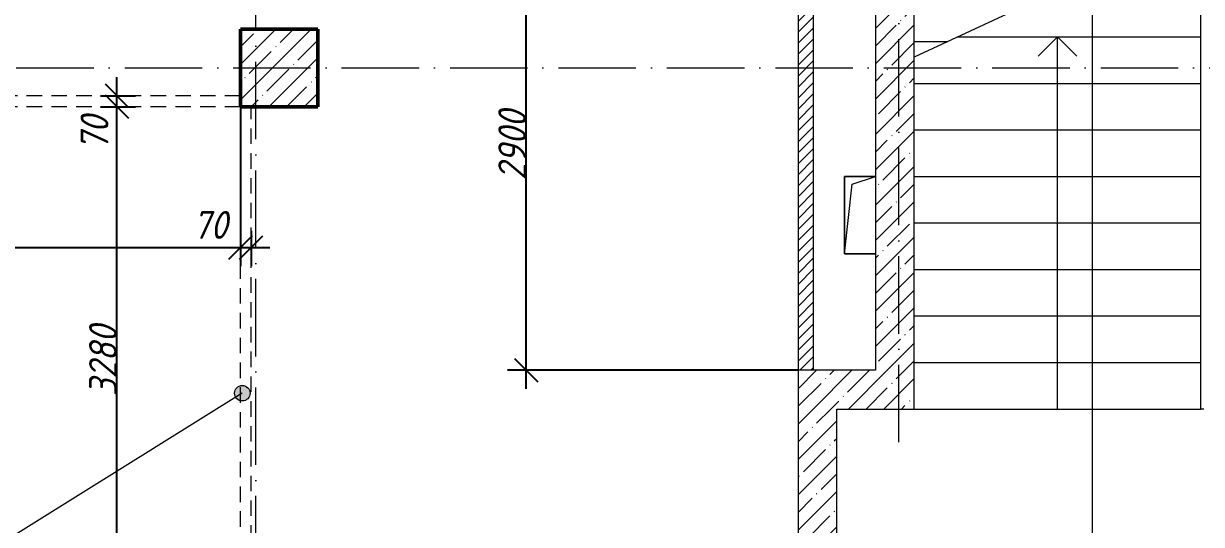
# Model space of a CAD drawing. Header units: millimetres. Extents: x -401725 to 250493, y 305116 to 802890.
# Drawn here: x -83151 to -75546, y 593703 to 596934 of the extents above; entities that cross this region are included whole.
import ezdxf

# ---------------------------------------------------------------- set-up
doc = ezdxf.new("R2010")
doc.units = ezdxf.units.MM
doc.linetypes.add('200_ШТРИХ_ш1п0_6_', pattern=[160, 100, -60])
doc.linetypes.add('50_200_ШТРИХ_1Т_ш5_п1_п1_', pattern=[700, 500, -100, 0, -100])
for name, color, linetype, lineweight in [('A-____-____-DIMS', 7, 'Continuous', 9), ('A-FLOR-____-OTLN', 7, 'Continuous', 9), ('A-GENM-____-OTLN', 7, 'Continuous', 9), ('A-WALL-____-MCUT-3', 7, 'Continuous', 9), ('A-WALL-FNSH-MCUT-1', 7, 'Continuous', 9), ('G-____-____-TEXT', 7, 'Continuous', 9), ('S-COLS-____-MCUT', 7, 'Continuous', 50), ('S-COLS-____-OTLN', 7, 'Continuous', 9), ('S-GRID-____-OTLN-1', 7, '50_200_ШТРИХ_1Т_ш5_п1_п1_', 9), ('S-STRS-____-MBND', 7, 'Continuous', 9), ('S-STRS-____-OTLN-1', 7, 'Continuous', 9)]:
    doc.layers.add(name, color=color, linetype=linetype, lineweight=lineweight)
for name, color, linetype, lineweight, true_color in [('A-DETL-____-OTLN-11', 7, '200_ШТРИХ_ш1п0_6_', 9, 0x000000), ('A-WALL-____-PATT-2', 7, 'Continuous', 9, 0x787878), ('A-WALL-____-PATT-4', 9, 'Continuous', 9, 0x808080), ('G-____-____-SYMB-1', 9, 'Continuous', 9, 0x808080)]:
    doc.layers.add(name, color=color, linetype=linetype, lineweight=lineweight, true_color=true_color)
doc.styles.add('ISOCPEUR_I_10', font='isocpeui.ttf', dxfattribs={"width": 0.9, "height": 180})
doc.styles.add('ISOCPEUR_I_14', font='isocpeui.ttf', dxfattribs={"width": 0.9, "height": 180})
doc.dimstyles.new('ISO-1_8_0_9К_СРЕДНИЙ_Кладочные_5', dxfattribs={"dimscale": 304.8, "dimtxt": 179.276612, "dimasz": 0.492126, "dimexe": 0.393701, "dimexo": 0, "dimgap": 0, "dimtad": 1, "dimdec": 3, "dimrnd": 0.001, "dimdsep": 46, "dimtxsty": 'ISOCPEUR_I_10', "dimblk1": 'OBLIQUE', "dimblk2": 'OBLIQUE', "dimsah": 1, "dimcen": 0.09, "dimdle": 0.393701, "dimazin": 0, "dimtfac": 1, "dimtdec": 4, "dimtix": 1, "dimtmove": 2, "dimatfit": 3, "dimfxl": 1, "dimtvp": 1, "dimtolj": 1, "dimtzin": 0, "dimarcsym": 2})
doc.dimstyles.new('ISO-1_8_0_9К_СРЕДНИЙ_Кладочные_6', dxfattribs={"dimscale": 304.8, "dimtxt": 179.276612, "dimasz": 0.492126, "dimexe": 0.393701, "dimexo": 0, "dimgap": 0, "dimtad": 1, "dimdec": 3, "dimrnd": 0.001, "dimdsep": 46, "dimtxsty": 'ISOCPEUR_I_14', "dimblk1": 'OBLIQUE', "dimblk2": 'OBLIQUE', "dimsah": 1, "dimcen": 0.09, "dimdle": 0.393701, "dimazin": 0, "dimtfac": 1, "dimtdec": 4, "dimtix": 1, "dimtmove": 0, "dimatfit": 3, "dimfxl": 1, "dimtvp": 1, "dimtolj": 1, "dimtzin": 0, "dimarcsym": 2})
pattern_1 = [(45, (-175000.74, 544716.51), (-114.04925, 114.04925), []), (45, (-174886.69, 544716.51), (-114.04925, 114.04925), [201.612, -40.322, 3.353, -36.97])]

# ---------------------------------------------------------------- blocks, each defined once
blk = doc.blocks.new('BSC_Колонна _Прямоугольная - 500х500-V179-АР1_Кладочный план 1 этажа в осях 1-64_Ю-ЯЯ')
at = {"layer": 'S-COLS-____-OTLN'}
h = blk.add_hatch(dxfattribs=at)
h.set_pattern_fill('FP_184', color=256, style=0, pattern_type=2)
h.set_pattern_definition([(45, (-93500, -51931.04), (-114.04925, 114.04925), []), (45, (-93385.95, -51931.04), (-114.04925, 114.04925), [201.613, -40.323, 3.353, -36.97])])
h.paths.add_polyline_path([(-250, -250), (250, -250), (250, 250), (-250, 250)], flags=0)
at = {"layer": 'S-COLS-____-MCUT'}
for p, q in [((250, 250), (-250, 250)), ((-250, 250), (-250, -250)), ((250, -250), (250, 250)), ((-250, -250), (250, -250))]:
    blk.add_line(p, q, dxfattribs=at)
blk = doc.blocks.new('AR_Отверстие прямоугольное _в плите_ - AR_Отверстие прямоугольное _в плите_-30229458-АР1_Кладочный план 1 этажа в осях 1-64_Ю-ЯЯ')
at = {"layer": 'A-GENM-____-OTLN'}
for p, q in [((100, 250), (-100, 250)), ((-100, 250), (-100, -250)), ((-50, 200), (100, 250)), ((-100, -250), (-50, 200)), ((-100, -250), (100, -250))]:
    blk.add_line(p, q, dxfattribs=at)
blk = doc.blocks.new('_Oblique')
at = {"color": 0, "linetype": 'ByBlock', "lineweight": -2}
blk.add_line((-0.5, -0.5), (0.5, 0.5), dxfattribs=at)
blk = doc.blocks.new('*D13088')
at = {"layer": 'A-____-____-DIMS', "color": 0, "lineweight": -2, "transparency": 16777216}
for p, q in [((-79905.5, 594577.6), (-79905.5, 597717.6)), ((-78350.7, 597597.6), (-80025.5, 597597.6)), ((-78150.7, 594697.6), (-80025.5, 594697.6))]:
    blk.add_line(p, q, dxfattribs=at)
at = {"layer": 'Defpoints', "color": 0, "transparency": 16777216}
for p in [(-79905.5, 597597.6), (-78350.7, 597597.6), (-78150.7, 594697.6)]:
    blk.add_point(p, dxfattribs=at)
at = {"layer": 'A-____-____-DIMS', "color": 0, "lineweight": -2, "transparency": 16777216, "xscale": 150, "yscale": 150, "zscale": 150}
for p, rotation in [((-79905.5, 597597.6), 90), ((-79905.5, 594697.6), 270)]:
    blk.add_blockref('_Oblique', p, dxfattribs=dict(at, rotation=rotation))
at = {"layer": 'A-____-____-DIMS', "color": 0, "transparency": 16777216, "insert": (-79995.5, 596147.6), "char_height": 180, "width": 546.104, "attachment_point": 5, "rotation": 90, "style": 'ISOCPEUR_I_14'}
blk.add_mtext('\\A1;2900', dxfattribs=at)
blk = doc.blocks.new('*D13117')
at = {"layer": 'A-____-____-DIMS', "color": 0, "lineweight": -2, "transparency": 16777216}
for p, q in [((-82547.7, 592997.6), (-82547.7, 596517.6)), ((-82653.7, 596397.6), (-82427.7, 596397.6)), ((-81680.7, 593117.6), (-82667.7, 593117.6))]:
    blk.add_line(p, q, dxfattribs=at)
at = {"layer": 'Defpoints', "color": 0, "transparency": 16777216}
for p in [(-82653.7, 596397.6), (-82547.7, 596397.6), (-81680.7, 593117.6)]:
    blk.add_point(p, dxfattribs=at)
at = {"layer": 'A-____-____-DIMS', "color": 0, "lineweight": -2, "transparency": 16777216, "xscale": 150, "yscale": 150, "zscale": 150}
for p, rotation in [((-82547.7, 596397.6), 90), ((-82547.7, 593117.6), 270)]:
    blk.add_blockref('_Oblique', p, dxfattribs=dict(at, rotation=rotation))
at = {"layer": 'A-____-____-DIMS', "color": 0, "transparency": 16777216, "insert": (-82637.7, 594757.6), "char_height": 180, "width": 546.104, "attachment_point": 5, "rotation": 90, "style": 'ISOCPEUR_I_14'}
blk.add_mtext('\\A1;3280', dxfattribs=at)
blk = doc.blocks.new('*D13118')
at = {"layer": 'A-____-____-DIMS', "color": 0, "lineweight": -2, "transparency": 16777216}
for p, q in [((-82547.7, 596277.6), (-82547.7, 596587.6)), ((-82653.7, 596467.6), (-82427.7, 596467.6)), ((-82653.7, 596397.6), (-82427.7, 596397.6))]:
    blk.add_line(p, q, dxfattribs=at)
at = {"layer": 'Defpoints', "color": 0, "transparency": 16777216}
for p in [(-82653.7, 596467.6), (-82547.7, 596467.6), (-82653.7, 596397.6)]:
    blk.add_point(p, dxfattribs=at)
at = {"layer": 'A-____-____-DIMS', "color": 0, "lineweight": -2, "transparency": 16777216, "xscale": 150, "yscale": 150, "zscale": 150}
for p, rotation in [((-82547.7, 596467.6), 90), ((-82547.7, 596397.6), 270)]:
    blk.add_blockref('_Oblique', p, dxfattribs=dict(at, rotation=rotation))
at = {"layer": 'A-____-____-DIMS', "color": 0, "transparency": 16777216, "insert": (-82782.8, 596114.7), "char_height": 180, "width": 273.052, "attachment_point": 1, "rotation": 90, "line_spacing_factor": 1.149209, "style": 'ISOCPEUR_I_10'}
blk.add_mtext('\\A1;70', dxfattribs=at)
blk = doc.blocks.new('*D13119')
at = {"layer": 'A-____-____-DIMS', "color": 0, "lineweight": -2, "transparency": 16777216}
for p, q in [((-85750.7, 596397.6), (-85750.7, 595369.8)), ((-81750.7, 596397.6), (-81750.7, 595369.8)), ((-85870.7, 595489.8), (-81630.7, 595489.8))]:
    blk.add_line(p, q, dxfattribs=at)
at = {"layer": 'Defpoints', "color": 0, "transparency": 16777216}
for p in [(-85750.7, 596397.6), (-81750.7, 596397.6), (-81750.7, 595489.8)]:
    blk.add_point(p, dxfattribs=at)
at = {"layer": 'A-____-____-DIMS', "color": 0, "lineweight": -2, "transparency": 16777216, "xscale": 150, "yscale": 150, "zscale": 150, "rotation": 180}
blk.add_blockref('_Oblique', (-85750.7, 595489.8), dxfattribs=at)
at = {"layer": 'A-____-____-DIMS', "color": 0, "lineweight": -2, "transparency": 16777216, "xscale": 150, "yscale": 150, "zscale": 150}
blk.add_blockref('_Oblique', (-81750.7, 595489.8), dxfattribs=at)
at = {"layer": 'A-____-____-DIMS', "color": 0, "transparency": 16777216, "insert": (-83750.7, 595579.8), "char_height": 180, "width": 562.653, "attachment_point": 5, "style": 'ISOCPEUR_I_14'}
blk.add_mtext('\\A1;4000', dxfattribs=at)
blk = doc.blocks.new('*D13120')
at = {"layer": 'A-____-____-DIMS', "color": 0, "lineweight": -2, "transparency": 16777216}
for p, q in [((-81750.7, 596397.6), (-81750.7, 595369.8)), ((-81680.7, 595595.9), (-81680.7, 595369.8)), ((-81870.7, 595489.8), (-81560.7, 595489.8))]:
    blk.add_line(p, q, dxfattribs=at)
at = {"layer": 'Defpoints', "color": 0, "transparency": 16777216}
for p in [(-81750.7, 596397.6), (-81680.7, 595595.9), (-81680.7, 595489.8)]:
    blk.add_point(p, dxfattribs=at)
at = {"layer": 'A-____-____-DIMS', "color": 0, "lineweight": -2, "transparency": 16777216, "xscale": 150, "yscale": 150, "zscale": 150, "rotation": 180}
blk.add_blockref('_Oblique', (-81750.7, 595489.8), dxfattribs=at)
at = {"layer": 'A-____-____-DIMS', "color": 0, "lineweight": -2, "transparency": 16777216, "xscale": 150, "yscale": 150, "zscale": 150}
blk.add_blockref('_Oblique', (-81680.7, 595489.8), dxfattribs=at)
at = {"layer": 'A-____-____-DIMS', "color": 0, "transparency": 16777216, "insert": (-82058.2, 595725), "char_height": 180, "width": 273.052, "attachment_point": 1, "line_spacing_factor": 1.149209, "style": 'ISOCPEUR_I_10'}
blk.add_mtext('\\A1;70', dxfattribs=at)

msp = doc.modelspace()

# ---------------------------------------------------------------- hatches: boundary and pattern name
at = {"layer": 'A-WALL-____-PATT-2'}
h = msp.add_hatch(dxfattribs=at)
h.set_pattern_fill('FP_2', color=256, style=0, pattern_type=2)
h.set_pattern_definition(pattern_1)
h.paths.add_polyline_path([(-77650.7357, 594697.5526), (-77400.7357, 594697.5526), (-77400.7357, 598997.5526), (-77650.7357, 598997.5526), (-77650.7357, 595483.5288)], flags=0)
h = msp.add_hatch(dxfattribs=at)
h.set_pattern_fill('FP_2', color=256, style=0, pattern_type=2)
h.set_pattern_definition(pattern_1)
h.paths.add_polyline_path([(-77900.7357, 594447.5526), (-77400.7357, 594447.5526), (-77400.7357, 594697.5526), (-78150.7357, 594697.5526), (-78150.7357, 594447.5526)], flags=0)
h = msp.add_hatch(dxfattribs=at)
h.set_pattern_fill('FP_2', color=256, style=0, pattern_type=2)
h.set_pattern_definition(pattern_1)
h.paths.add_polyline_path([(-77900.7357, 591797.5526), (-77900.7357, 594447.5526), (-78150.7357, 594447.5526), (-78150.7357, 591797.5526)], flags=0)
at = {"layer": 'A-WALL-____-PATT-4'}
h = msp.add_hatch(dxfattribs=at)
h.set_pattern_fill('FP_5', color=256, style=0, pattern_type=2)
h.set_pattern_definition([(45, (-175000.736, 544716.51), (-35.35534, 35.35534), [])])
h.paths.add_polyline_path([(-78150.7357, 594697.5526), (-78050.7357, 594697.5526), (-78050.7357, 597597.5526), (-78150.7357, 597597.5526), (-78150.7357, 595483.5288)], flags=0)
at = {"layer": 'G-____-____-TEXT'}
h = msp.add_hatch(color=256, dxfattribs=at)
edge = h.paths.add_edge_path(flags=0)
edge.add_arc((-81738.3419, 594549.4932), 50, 0, 360)

# ---------------------------------------------------------------- linework, layer by layer
at = {"layer": 'A-DETL-____-OTLN-11'}
for p, q in [((-81750.7357, 596467.5526), (-85750.7357, 596467.5526)), ((-81750.7357, 596397.5526), (-85750.7357, 596397.5526)), ((-81750.7357, 593047.5526), (-81750.7357, 596397.5526)), ((-81680.7357, 593117.5526), (-81680.7357, 596397.5526))]:
    msp.add_line(p, q, dxfattribs=at)
at = {"layer": 'A-FLOR-____-OTLN'}
for p, q in [((-77850.7357, 595947.5526), (-77650.7357, 595947.5526)), ((-77850.7357, 595447.5526), (-77850.7357, 595947.5526)), ((-77650.7357, 595447.5526), (-77850.7357, 595447.5526)), ((-75530.7357, 594447.5526), (-75550.7357, 594447.5526))]:
    msp.add_line(p, q, dxfattribs=at)
at = {"layer": 'A-WALL-____-MCUT-3'}
for p, q in [((-77650.7357, 600147.5526), (-77650.7357, 594697.5526)), ((-77400.7357, 594447.5526), (-77400.7357, 599897.5526)), ((-78150.7357, 594697.5526), (-78150.7357, 591547.5526)), ((-77650.7357, 594697.5526), (-78150.7357, 594697.5526)), ((-77900.7357, 591797.5526), (-77900.7357, 594447.5526)), ((-77900.7357, 594447.5526), (-77400.7357, 594447.5526))]:
    msp.add_line(p, q, dxfattribs=at)
at = {"layer": 'A-WALL-FNSH-MCUT-1'}
for p, q in [((-78150.7357, 597597.5526), (-78150.7357, 594697.5526)), ((-78050.7357, 594697.5526), (-78050.7357, 597597.5526))]:
    msp.add_line(p, q, dxfattribs=at)
at = {"layer": 'G-____-____-SYMB-1'}
msp.add_line((-76252.5357, 632307.6488), (-76252.5357, 590122.8368), dxfattribs=at)
at = {"layer": 'G-____-____-TEXT'}
msp.add_line((-81738.3419, 594549.4932), (-86593.1507, 591524.4888), dxfattribs=at)
msp.add_circle((-81738.3419, 594549.4932), 50, dxfattribs=at)
at = {"layer": 'S-GRID-____-OTLN-1'}
for p, q in [((-81650.7357, 584985.5274), (-81650.7357, 635609.362)), ((-77500.7357, 594233.193), (-77500.7357, 635609.362)), ((-105600.7357, 596647.5526), (-70926.3291, 596647.5526))]:
    msp.add_line(p, q, dxfattribs=at)
at = {"layer": 'S-STRS-____-MBND'}
msp.add_line((-76589.0242, 597094.7253), (-77400.7357, 596716.218), dxfattribs=at)
at = {"layer": 'S-STRS-____-OTLN-1'}
for p, q in [((-75550.7357, 596847.5526), (-75550.7357, 597147.5526)), ((-77119.0878, 596847.5526), (-75550.7357, 596847.5526)), ((-77119.0878, 596847.5526), (-75550.7357, 596847.5526)), ((-76475.7357, 596847.5526), (-76600.7357, 596722.5526)), ((-76475.7357, 596547.5526), (-76475.7357, 596847.5526)), ((-76475.7357, 596847.5526), (-76350.7357, 596722.5526)), ((-75550.7357, 596547.5526), (-75550.7357, 596847.5526)), ((-77400.7357, 596817.5526), (-77183.423, 596817.5526)), ((-77400.7357, 596817.5526), (-77183.423, 596817.5526)), ((-77400.7357, 596547.5526), (-75550.7357, 596547.5526)), ((-77400.7357, 596547.5526), (-75550.7357, 596547.5526)), ((-76475.7357, 596247.5526), (-76475.7357, 596547.5526)), ((-75550.7357, 596247.5526), (-75550.7357, 596547.5526)), ((-77400.7357, 596247.5526), (-75550.7357, 596247.5526)), ((-77400.7357, 596247.5526), (-75550.7357, 596247.5526)), ((-76475.7357, 595947.5526), (-76475.7357, 596247.5526)), ((-75550.7357, 595947.5526), (-75550.7357, 596247.5526)), ((-77400.7357, 595947.5526), (-75550.7357, 595947.5526)), ((-77400.7357, 595947.5526), (-75550.7357, 595947.5526)), ((-76475.7357, 595647.5526), (-76475.7357, 595947.5526)), ((-75550.7357, 595647.5526), (-75550.7357, 595947.5526)), ((-77400.7357, 595647.5526), (-75550.7357, 595647.5526)), ((-77400.7357, 595647.5526), (-75550.7357, 595647.5526)), ((-76475.7357, 595347.5526), (-76475.7357, 595647.5526)), ((-75550.7357, 595347.5526), (-75550.7357, 595647.5526)), ((-77400.7357, 595347.5526), (-75550.7357, 595347.5526)), ((-77400.7357, 595347.5526), (-75550.7357, 595347.5526)), ((-76475.7357, 595047.5526), (-76475.7357, 595347.5526)), ((-75550.7357, 595047.5526), (-75550.7357, 595347.5526)), ((-77400.7357, 595047.5526), (-75550.7357, 595047.5526)), ((-77400.7357, 595047.5526), (-75550.7357, 595047.5526)), ((-76475.7357, 594747.5526), (-76475.7357, 595047.5526)), ((-75550.7357, 594747.5526), (-75550.7357, 595047.5526)), ((-77400.7357, 594747.5526), (-75550.7357, 594747.5526)), ((-77400.7357, 594747.5526), (-75550.7357, 594747.5526)), ((-76475.7357, 594447.5526), (-76475.7357, 594747.5526)), ((-75550.7357, 594447.5526), (-75550.7357, 594747.5526)), ((-77400.7357, 594447.5526), (-75550.7357, 594447.5526)), ((-77400.7357, 594447.5526), (-75550.7357, 594447.5526))]:
    msp.add_line(p, q, dxfattribs=at)

# ---------------------------------------------------------------- block references
at = {"layer": 'A-GENM-____-OTLN'}
msp.add_blockref('AR_Отверстие прямоугольное _в плите_ - AR_Отверстие прямоугольное _в плите_-30229458-АР1_Кладочный план 1 этажа в осях 1-64_Ю-ЯЯ', (-77750.7357, 595697.5526), dxfattribs=at)
at = {"layer": 'S-COLS-____-OTLN'}
msp.add_blockref('BSC_Колонна _Прямоугольная - 500х500-V179-АР1_Кладочный план 1 этажа в осях 1-64_Ю-ЯЯ', (-81500.7357, 596647.5526), dxfattribs=at)

# ---------------------------------------------------------------- dimensions: what is measured, and where the dimension line sits
at = {"layer": 'A-____-____-DIMS'}
for base, p1, p2, override, picture, middle in [((-79905.4768, 597597.5526), (-78150.7357, 594697.5526), (-78350.7357, 597597.5526), {"dimpost": '<>', "dimfxl": 2906.888371}, '*D13088', (-79995.4768, 596147.5526)), ((-82547.6569, 596397.5526), (-81680.7357, 593117.5526), (-82653.7229, 596397.5526), {"dimpost": '<>', "dimfxl": 3421.272298}, '*D13117', (-82637.6569, 594757.5526))]:
    dim = msp.add_linear_dim(base=base, p1=p1, p2=p2, angle=90, dimstyle='ISO-1_8_0_9К_СРЕДНИЙ_Кладочные_6', override=override, dxfattribs=at)
    dim.commit()
    dim.dimension.update_dxf_attribs({"geometry": picture, "text_midpoint": middle})
dim = msp.add_linear_dim(base=(-82547.6569, 596467.5526), p1=(-82653.7229, 596397.5526), p2=(-82653.7229, 596467.5526), angle=90, dimstyle='ISO-1_8_0_9К_СРЕДНИЙ_Кладочные_5', override={"dimpost": '<>', "dimfxl": 70}, dxfattribs=at)
dim.commit()
dim.dimension.update_dxf_attribs({"geometry": '*D13118', "text_midpoint": (-82662.819, 596251.2333), "dimtype": 160, "text_rotation": 90})
dim = msp.add_linear_dim(base=(-81750.7357, 595489.8397), p1=(-85750.7357, 596397.5526), p2=(-81750.7357, 596397.5526), dimstyle='ISO-1_8_0_9К_СРЕДНИЙ_Кладочные_6', override={"dimpost": '<>', "dimfxl": 4000}, dxfattribs=at)
dim.commit()
dim.dimension.update_dxf_attribs({"geometry": '*D13119', "text_midpoint": (-83750.7357, 595579.8397)})
dim = msp.add_linear_dim(base=(-81680.7357, 595489.8397), p1=(-81750.7357, 596397.5526), p2=(-81680.7357, 595595.9057), dimstyle='ISO-1_8_0_9К_СРЕДНИЙ_Кладочные_5', override={"dimpost": '<>', "dimfxl": 804.697303}, dxfattribs=at)
dim.commit()
dim.dimension.update_dxf_attribs({"geometry": '*D13120', "text_midpoint": (-81921.7196, 595605.0017), "dimtype": 160})

doc.saveas('drawing.dxf')
